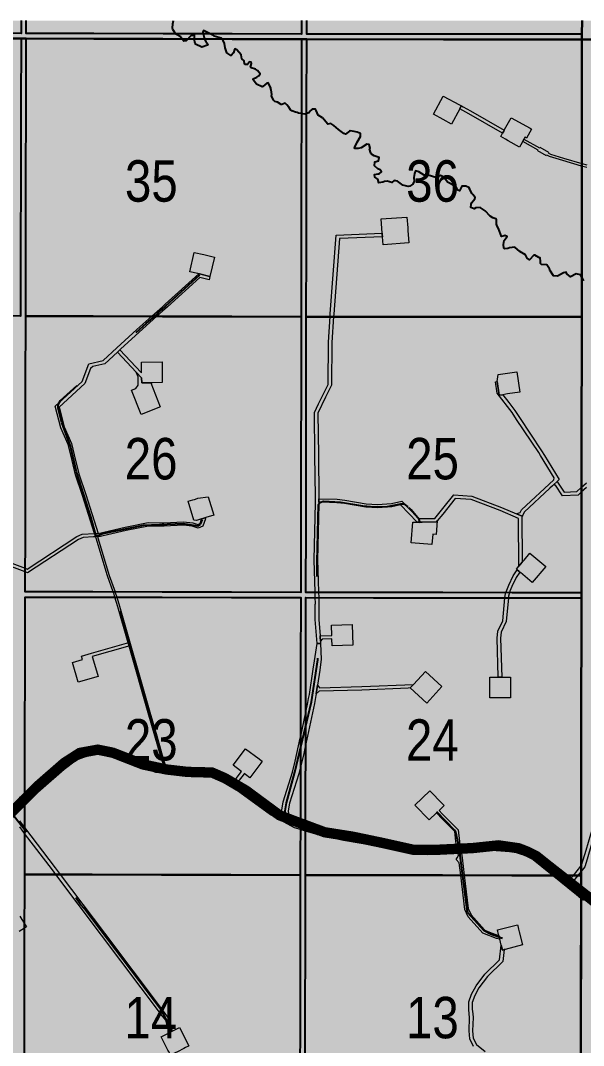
# Model space of a CAD drawing. Extents: x 351064 to 358960, y 6048061 to 6054858.
# Drawn here: x 352652.5 to 352761.3, y 6050885.6 to 6051083.7 of the extents above; entities that cross this region are included whole.
import ezdxf
from ezdxf.enums import TextEntityAlignment as Align

# ---------------------------------------------------------------- set-up
doc = ezdxf.new("R2010")
doc.units = 0
doc.header["$LTSCALE"] = 5
doc.linetypes.add('DASHED2', pattern=[9.525, 6.35, -3.175])
doc.layers.add('AS-ROUTEMAP', color=35, linetype='Continuous', lineweight=0)
for name, color, linetype in [('RoadSeg', 57, 'DASHED2'), ('ROUTE-MAP-ROUTE', 90, 'Continuous'), ('T-CREEK', 160, 'Continuous'), ('Townships', 57, 'Continuous')]:
    doc.layers.add(name, color=color, linetype=linetype)
doc.layers.add('ROUTE-MAP-BACKGROUND-H', color=7, linetype='Continuous', true_color=0xf0ebff)
doc.layers.add('Sections', color=7, linetype='Continuous', true_color=0xa75418)
doc.styles.add('120', font='ARIALN.TTF', dxfattribs={"height": 13})

msp = doc.modelspace()

# ---------------------------------------------------------------- hatches: boundary and pattern name
at = {"layer": 'ROUTE-MAP-BACKGROUND-H'}
h = msp.add_hatch(color=256, dxfattribs=at)
h.dxf.hatch_style = 1
h.paths.add_polyline_path([(352109.337, 6051083.716), (353736.796, 6051083.637), (353740.383, 6050432.833), (352105.91, 6050432.833)])

# ---------------------------------------------------------------- linework, layer by layer
at = {"layer": 'AS-ROUTEMAP', "flags": 128}
for points in [[(352737.367, 6051066.639), (352735.8, 6051063.697), (352734.169, 6051064.568), (352732.273, 6051065.581), (352734.157, 6051069.108), (352734.175, 6051069.099), (352737.29, 6051067.434), (352737.684, 6051067.224), (352737.614, 6051067.098), (352737.601, 6051067.073), (352737.367, 6051066.639)], [(352745.863, 6051062.346), (352745.621, 6051061.913), (352739.09, 6051065.679), (352737.367, 6051066.639), (352737.601, 6051067.073), (352737.614, 6051067.098), (352737.684, 6051067.224), (352738.033, 6051067.029), (352739.418, 6051066.259), (352745.946, 6051062.495), (352745.863, 6051062.346)], [(352751.253, 6051062.715), (352750.227, 6051061.006), (352749.964, 6051061.145), (352749.752, 6051060.767), (352749.52, 6051060.351), (352749.509, 6051060.33), (352749.395, 6051060.127), (352748.907, 6051059.254), (352746.712, 6051060.481), (352746.227, 6051060.753), (352745.271, 6051061.287), (352745.621, 6051061.913), (352745.863, 6051062.346), (352745.946, 6051062.495), (352746.026, 6051062.639), (352747.304, 6051064.923), (352750.94, 6051062.89), (352751.253, 6051062.715)], [(352727.534, 6051040.749), (352722.548, 6051040.389), (352722.438, 6051041.921), (352722.405, 6051042.383), (352722.39, 6051042.586), (352722.189, 6051045.375), (352727.175, 6051045.735), (352727.325, 6051043.647), (352727.361, 6051043.148), (352727.534, 6051040.749)], [(352709.915, 6050963.311), (352709.828, 6050963.31), (352709.47, 6050967.916), (352709.459, 6050970.722), (352709.47, 6050970.825), (352709.491, 6050971.024), (352709.458, 6050972.199), (352709.445, 6050972.679), (352709.43, 6050973.205), (352709.255, 6050979.48), (352709.502, 6050990.478), (352709.489, 6050991.662), (352709.402, 6050999.68), (352709.312, 6051007.965), (352710.107, 6051009.608), (352710.867, 6051011.18), (352711.938, 6051013.396), (352711.993, 6051021.529), (352712.328, 6051026.488), (352712.362, 6051026.996), (352713.516, 6051042.246), (352722.39, 6051042.586), (352722.405, 6051042.383), (352722.438, 6051041.921), (352714.136, 6051041.603), (352713.027, 6051026.948), (352712.996, 6051026.487), (352712.659, 6051021.504), (352712.603, 6051013.241), (352711.467, 6051010.89), (352709.982, 6051007.819), (352710.07, 6050999.68), (352710.157, 6050991.643), (352710.161, 6050991.272), (352710.168, 6050990.609), (352710.172, 6050990.241), (352709.922, 6050979.474), (352710.034, 6050975.427), (352710.096, 6050973.204), (352710.124, 6050972.198), (352710.157, 6050970.99), (352710.129, 6050970.724), (352710.141, 6050967.938), (352710.386, 6050964.778), (352710.399, 6050964.612), (352710.464, 6050963.779), (352710.5, 6050963.315), (352709.915, 6050963.311)], [(352689.976, 6051037.995), (352689.12, 6051034.259), (352687.093, 6051034.723), (352686.96, 6051034.754), (352686.769, 6051034.803), (352685.222, 6051035.152), (352686.078, 6051038.887), (352687.941, 6051038.461), (352689.976, 6051037.995)], [(352689.12, 6051034.259), (352688.971, 6051033.609), (352687.149, 6051034.027), (352680.921, 6051028.403), (352679.926, 6051027.508), (352678.867, 6051026.554), (352675.444, 6051023.473), (352671.849, 6051020.177), (352671.726, 6051020.064), (352671.603, 6051019.951), (352671.235, 6051019.614), (352668.804, 6051017.384), (352666.517, 6051016.856), (352666.075, 6051016.469), (352664.981, 6051013.556), (352659.968, 6051008.984), (352660.963, 6051005.202), (352662.37, 6051001.985), (352662.912, 6050999.778), (352663.818, 6050996.087), (352665.128, 6050992.085), (352667.513, 6050984.592), (352666.861, 6050984.443), (352666.814, 6050984.592), (352664.492, 6050991.883), (352663.177, 6050995.904), (352662.225, 6050999.779), (352661.737, 6051001.771), (352660.332, 6051004.983), (352659.22, 6051009.205), (352664.413, 6051013.94), (352665.694, 6051017.35), (352668.485, 6051017.995), (352671.147, 6051020.436), (352674.997, 6051023.967), (352677.873, 6051026.556), (352679.928, 6051028.406), (352680.475, 6051028.898), (352686.96, 6051034.754), (352687.093, 6051034.723), (352689.12, 6051034.259)], [(352675.823, 6051015.715), (352675.899, 6051015.634), (352675.898, 6051015.708), (352675.892, 6051016.043), (352675.864, 6051017.674), (352679.91, 6051017.742), (352679.904, 6051013.743), (352678.029, 6051013.712), (352677.714, 6051013.705), (352677.53, 6051013.702), (352677.03, 6051013.694), (352675.932, 6051013.675), (352675.916, 6051014.644), (352674.894, 6051015.728), (352671.235, 6051019.614), (352671.603, 6051019.951), (352671.726, 6051020.064), (352675.823, 6051015.715)], [(352679.254, 6051008.941), (352675.8, 6051007.597), (352673.988, 6051012.255), (352674.815, 6051012.577), (352675.273, 6051013.259), (352675.244, 6051014.865), (352674.894, 6051015.728), (352675.916, 6051014.644), (352675.932, 6051013.675), (352677.03, 6051013.694), (352677.53, 6051013.702), (352677.714, 6051013.705), (352679.527, 6051009.047), (352679.254, 6051008.941)], [(352745.676, 6051011.397), (352744.993, 6051011.302), (352744.625, 6051013.943), (352744.8, 6051015.313), (352748.401, 6051015.815), (352748.954, 6051011.854), (352746.617, 6051011.529), (352746.254, 6051011.478), (352745.676, 6051011.397)], [(352744.625, 6051013.943), (352744.993, 6051011.302), (352745.676, 6051011.397), (352746.837, 6051009.888), (352748.019, 6051008.352), (352748.888, 6051006.995), (352753.186, 6051000.563), (352753.759, 6050999.628), (352756.59, 6050995.012), (352756.186, 6050994.636), (352755.447, 6050993.948), (352755.249, 6050993.764), (352754.761, 6050993.31), (352749.828, 6050988.72), (352749.526, 6050988.123), (352749.42, 6050987.915), (352749.373, 6050987.934), (352749.266, 6050987.98), (352748.805, 6050988.176), (352748.345, 6050988.372), (352748.667, 6050988.489), (352749.031, 6050988.622), (352749.288, 6050989.127), (352755.539, 6050994.945), (352755.596, 6050995.358), (352752.977, 6050999.629), (352752.624, 6051000.204), (352748.331, 6051006.63), (352747.476, 6051007.965), (352744.6, 6051011.703), (352744.294, 6051013.897), (352744.625, 6051013.943)], [(352687.466, 6050987.398), (352686.508, 6050987.11), (352685.982, 6050987.125), (352684.878, 6050990.795), (352685.828, 6050991.081), (352686.114, 6050991.167), (352686.306, 6050991.225), (352686.792, 6050991.371), (352688.803, 6050991.628), (352689.859, 6050988.118), (352688.292, 6050987.646), (352688.127, 6050987.596), (352687.961, 6050987.547), (352687.466, 6050987.398)], [(352739.683, 6050991.769), (352745.441, 6050989.608), (352748.345, 6050988.372), (352748.805, 6050988.176), (352749.266, 6050987.98), (352749.373, 6050987.934), (352749.374, 6050987.825), (352749.449, 6050979.275), (352749.451, 6050979.02), (352748.791, 6050978.242), (352748.711, 6050987.492), (352745.193, 6050988.989), (352739.539, 6050991.111), (352736.509, 6050991.325), (352734.072, 6050988.31), (352733.034, 6050987.026), (352732.881, 6050986.835), (352730.125, 6050986.789), (352729.876, 6050986.785), (352729.792, 6050986.784), (352729.305, 6050986.776), (352729.164, 6050986.773), (352725.948, 6050990.099), (352724.274, 6050989.714), (352721.508, 6050989.505), (352719.21, 6050989.655), (352715.075, 6050990.354), (352713.633, 6050990.51), (352710.718, 6050990.594), (352710.219, 6050990.608), (352710.168, 6050990.609), (352710.161, 6050991.272), (352710.229, 6050991.27), (352713.678, 6050991.176), (352715.167, 6050991.015), (352719.287, 6050990.318), (352721.505, 6050990.174), (352724.174, 6050990.375), (352726.166, 6050990.833), (352726.294, 6050990.7), (352729.167, 6050987.729), (352729.442, 6050987.444), (352729.78, 6050987.447), (352729.918, 6050987.45), (352730.475, 6050987.46), (352732.558, 6050987.497), (352734.074, 6050989.372), (352736.209, 6050992.015), (352739.683, 6050991.769)], [(352688.255, 6050987.388), (352687.721, 6050985.975), (352686.818, 6050985.579), (352685.684, 6050985.973), (352684.003, 6050986.18), (352680.252, 6050985.967), (352679.859, 6050985.973), (352677.221, 6050986.013), (352672.903, 6050985.144), (352667.384, 6050983.879), (352667.434, 6050983.719), (352669.67, 6050976.471), (352670.806, 6050973.285), (352670.841, 6050973.187), (352671.112, 6050972.279), (352671.639, 6050970.515), (352677.498, 6050950.025), (352678.832, 6050945.452), (352679.788, 6050942.178), (352680.356, 6050940.229), (352680.51, 6050939.703), (352680.145, 6050939.768), (352679.985, 6050940.317), (352679.916, 6050940.55), (352679.786, 6050940.995), (352678.486, 6050945.453), (352677.178, 6050949.932), (352673.495, 6050962.812), (352673.311, 6050963.452), (352671.319, 6050970.422), (352670.764, 6050972.28), (352670.524, 6050973.083), (352670.452, 6050973.286), (352669.353, 6050976.366), (352667.108, 6050983.644), (352667.018, 6050983.935), (352667.009, 6050983.964), (352666.861, 6050984.443), (352667.513, 6050984.592), (352672.763, 6050985.795), (352677.16, 6050986.681), (352679.86, 6050986.64), (352680.238, 6050986.634), (352684.025, 6050986.849), (352685.836, 6050986.626), (352686.79, 6050986.294), (352687.196, 6050986.473), (352687.516, 6050987.317), (352687.466, 6050987.398), (352687.961, 6050987.547), (352688.127, 6050987.596), (352688.255, 6050987.388)], [(352733.034, 6050987.026), (352732.799, 6050984.358), (352732.135, 6050984.417), (352731.959, 6050982.425), (352727.976, 6050982.776), (352728.327, 6050986.76), (352729.164, 6050986.773), (352729.305, 6050986.776), (352729.792, 6050986.784), (352729.876, 6050986.785), (352730.125, 6050986.789), (352732.881, 6050986.835), (352733.034, 6050987.026)], [(352663.746, 6050983.408), (352653.904, 6050976.951), (352653.407, 6050977.138), (352652.402, 6050977.517), (352647.053, 6050979.532), (352646.634, 6050979.868), (352646.053, 6050980.334), (352642.759, 6050980.84), (352642.86, 6050981.499), (352646.331, 6050980.965), (352647.387, 6050980.118), (352652.404, 6050978.228), (352653.409, 6050977.85), (352653.822, 6050977.694), (352663.42, 6050983.992), (352664.435, 6050984.468), (352666.814, 6050984.592), (352666.861, 6050984.443), (352667.009, 6050983.964), (352667.018, 6050983.935), (352666.842, 6050983.926), (352666.647, 6050983.916), (352664.6, 6050983.809), (352663.746, 6050983.408)], [(352753.963, 6050978.158), (352751.377, 6050975.108), (352749.127, 6050977.015), (352748.999, 6050977.124), (352748.871, 6050977.232), (352748.487, 6050977.557), (352748.327, 6050977.694), (352748.791, 6050978.242), (352749.451, 6050979.02), (352749.57, 6050979.16), (352749.785, 6050979.414), (352750.912, 6050980.744), (352753.963, 6050978.158)], [(352745.259, 6050964.331), (352745.465, 6050956.814), (352745.293, 6050956.815), (352744.788, 6050956.817), (352744.796, 6050956.891), (352744.591, 6050964.358), (352744.735, 6050965.702), (352745.657, 6050967.718), (352746.088, 6050972.151), (352746.131, 6050972.595), (352746.294, 6050973.156), (352746.429, 6050973.623), (352746.817, 6050974.584), (352747.71, 6050976.394), (352748.487, 6050977.557), (352748.871, 6050977.232), (352748.999, 6050977.124), (352748.288, 6050976.06), (352747.426, 6050974.312), (352747.06, 6050973.405), (352746.988, 6050973.155), (352746.788, 6050972.469), (352746.757, 6050972.15), (352746.309, 6050967.543), (352745.387, 6050965.523), (352745.259, 6050964.331)], [(352710.464, 6050963.779), (352710.399, 6050964.612), (352710.386, 6050964.778), (352712.667, 6050964.844), (352712.61, 6050966.842), (352716.607, 6050966.955), (352716.72, 6050962.958), (352712.723, 6050962.845), (352712.685, 6050964.178), (352710.782, 6050964.124), (352710.464, 6050963.779)], [(352667.5, 6050956.928), (352663.657, 6050955.824), (352662.552, 6050959.667), (352664.474, 6050960.22), (352664.29, 6050960.86), (352666.212, 6050961.412), (352672.99, 6050963.36), (352673.311, 6050963.452), (352673.495, 6050962.812), (352673.173, 6050962.719), (352666.396, 6050960.772), (352666.449, 6050960.587), (352667.5, 6050956.928)], [(352704.27, 6050930.437), (352704.281, 6050930.049), (352702.991, 6050930.75), (352702.983, 6050931.024), (352703, 6050931.127), (352703.253, 6050932.726), (352705.062, 6050938.442), (352705.579, 6050940.588), (352705.929, 6050942.037), (352706.57, 6050945.019), (352706.65, 6050945.392), (352707.582, 6050949.728), (352708.053, 6050951.922), (352708.181, 6050952.646), (352708.327, 6050953.471), (352709.06, 6050958.328), (352709.296, 6050959.934), (352709.828, 6050963.31), (352709.915, 6050963.311), (352710.5, 6050963.316), (352710.625, 6050960.253), (352710.315, 6050958.136), (352709.875, 6050955.223), (352709.626, 6050953.569), (352709.58, 6050953.267), (352709.302, 6050951.689), (352707.948, 6050945.39), (352707.573, 6050943.647), (352707.164, 6050941.743), (352706.561, 6050939.239), (352706.295, 6050938.134), (352704.496, 6050932.456), (352704.256, 6050930.942), (352704.27, 6050930.437)], [(352727.795, 6050954.715), (352728.431, 6050955.41), (352730.72, 6050957.91), (352733.915, 6050954.984), (352730.989, 6050951.789), (352727.795, 6050954.715)], [(352747.168, 6050956.807), (352747.152, 6050952.808), (352743.152, 6050952.825), (352743.169, 6050956.824), (352744.788, 6050956.817), (352745.293, 6050956.815), (352745.465, 6050956.814), (352745.629, 6050956.814), (352747.168, 6050956.807)], [(352727.795, 6050954.715), (352727.389, 6050954.697), (352718.481, 6050954.311), (352710.199, 6050954.077), (352709.626, 6050953.569), (352709.875, 6050955.223), (352710.299, 6050954.747), (352718.462, 6050954.978), (352728.431, 6050955.41), (352727.795, 6050954.715)], [(352698.914, 6050940.208), (352696.797, 6050937.375), (352695.998, 6050937.972), (352695.729, 6050938.173), (352695.705, 6050938.14), (352694.583, 6050936.639), (352694.294, 6050936.808), (352694.264, 6050936.826), (352694.004, 6050936.977), (352695.195, 6050938.572), (352695.029, 6050938.696), (352693.594, 6050939.768), (352695.987, 6050942.972), (352698.603, 6050941.018), (352699.014, 6050940.71), (352699.137, 6050940.618), (352699.191, 6050940.578), (352698.914, 6050940.208)], [(352733.374, 6050931.035), (352733.999, 6050930.395), (352737.028, 6050927.296), (352737.293, 6050925.048), (352737.336, 6050924.68), (352737.364, 6050924.477), (352737.381, 6050924.312), (352736.715, 6050924.257), (352736.668, 6050924.659), (352736.624, 6050925.026), (352736.393, 6050926.993), (352733.998, 6050929.443), (352732.896, 6050930.571), (352731.48, 6050929.2), (352728.698, 6050932.073), (352731.57, 6050934.855), (352734.002, 6050932.344), (352734.352, 6050931.982), (352734.001, 6050931.642), (352733.501, 6050931.153), (352733.374, 6050931.035)], [(352759.297, 6050917.377), (352759.192, 6050917.247), (352758.675, 6050917.668), (352758.78, 6050917.797), (352759.348, 6050918.5), (352760.769, 6050920.26), (352760.91, 6050920.435), (352761.778, 6050923.359), (352762.697, 6050926.455), (352763.368, 6050928.561), (352763.495, 6050928.524), (352764.006, 6050928.372), (352763.905, 6050928.054), (352763.334, 6050926.259), (352761.775, 6050921.008), (352761.511, 6050920.119), (352760.768, 6050919.198), (352760.203, 6050918.499), (352759.297, 6050917.377)], [(352745.083, 6050906.237), (352745.096, 6050906.183), (352744.491, 6050906.3), (352741.839, 6050907.317), (352739.01, 6050910.499), (352738.335, 6050911.925), (352737.557, 6050918.534), (352737.279, 6050920.895), (352736.695, 6050921.539), (352736.852, 6050921.854), (352737.106, 6050922.362), (352737.06, 6050922.756), (352737.558, 6050922.796), (352737.724, 6050922.81), (352737.831, 6050921.904), (352738.228, 6050918.533), (352738.984, 6050912.112), (352739.572, 6050910.871), (352742.131, 6050907.992), (352742.229, 6050907.881), (352743.096, 6050907.549), (352744.675, 6050906.943), (352744.916, 6050906.897), (352744.961, 6050906.718), (352745.083, 6050906.237)], [(352745.786, 6050904.103), (352745.631, 6050904.064), (352745.396, 6050904.995), (352745.096, 6050906.183), (352745.083, 6050906.237), (352744.961, 6050906.718), (352744.916, 6050906.897), (352744.871, 6050907.075), (352744.651, 6050907.942), (352747.993, 6050908.785), (352748.53, 6050908.921), (352748.577, 6050908.732), (352748.74, 6050908.088), (352748.872, 6050907.563), (352749.509, 6050905.043), (352746.137, 6050904.192), (352745.959, 6050904.147), (352745.786, 6050904.103)], [(352682.372, 6050884.168), (352681.499, 6050883.725), (352681.143, 6050884.427), (352681.095, 6050884.522), (352680.993, 6050884.724), (352680.877, 6050884.952), (352680.545, 6050885.607), (352679.699, 6050887.274), (352679.689, 6050887.294), (352679.699, 6050887.299), (352680.997, 6050887.957), (352681.225, 6050888.073), (352681.296, 6050888.109), (352681.832, 6050888.381), (352683.256, 6050889.104), (352685.067, 6050885.535), (352685.001, 6050885.502), (352684.397, 6050885.196), (352684.077, 6050885.033), (352682.828, 6050884.399), (352682.372, 6050884.168)]]:
    msp.add_lwpolyline(points, close=True, dxfattribs=at)
for points in [[(352761.92, 6051055.305), (352760.914, 6051055.591), (352757.246, 6051056.633), (352754.714, 6051057.42), (352754.207, 6051057.703), (352754.126, 6051057.558), (352752.452, 6051058.494), (352752.533, 6051058.639), (352749.554, 6051060.305), (352749.509, 6051060.33), (352749.52, 6051060.351), (352749.752, 6051060.767), (352749.752, 6051060.767), (352752.777, 6051059.076), (352752.858, 6051059.221), (352754.533, 6051058.285), (352754.451, 6051058.14), (352754.913, 6051057.882), (352757.388, 6051057.112), (352760.915, 6051056.11), (352761.92, 6051055.825)], [(352761.853, 6050993.463), (352760.846, 6050992.566), (352760.846, 6050992.566), (352760.218, 6050992.006), (352757.208, 6050991.853), (352755.873, 6050993.896), (352755.663, 6050993.922), (352755.447, 6050993.948), (352756.186, 6050994.636), (352756.278, 6050994.494), (352757.557, 6050992.538), (352759.95, 6050992.66), (352760.847, 6050993.46), (352761.854, 6050994.357)], [(352652.354, 6050933.514), (352653.33, 6050934.36), (352654.624, 6050935.48), (352659.417, 6050939.629), (352659.982, 6050940.118), (352662.599, 6050942.066), (352664.174, 6050942.717), (352665.757, 6050943.144), (352667.351, 6050943.359), (352669.437, 6050943.134), (352675.148, 6050941.267), (352676.067, 6050940.958), (352676.13, 6050940.907), (352677.916, 6050940.25), (352678.977, 6050939.859), (352679.299, 6050939.834), (352679.784, 6050939.797), (352680.145, 6050939.768), (352680.51, 6050939.703), (352683.064, 6050939.337), (352688.147, 6050939.314), (352689.688, 6050939.066), (352691.158, 6050938.565), (352692.653, 6050937.888), (352694.004, 6050936.977), (352694.264, 6050936.826), (352694.294, 6050936.808), (352694.583, 6050936.639), (352701.65, 6050931.479), (352702.991, 6050930.75), (352704.281, 6050930.049), (352706.017, 6050929.105), (352706.546, 6050928.947), (352707.552, 6050928.646), (352710.274, 6050927.832), (352715.205, 6050926.753), (352718.494, 6050926.171), (352718.823, 6050926.113), (352724.262, 6050925.152), (352726.896, 6050924.572), (352729.319, 6050924.2), (352731.27, 6050923.98), (352733.992, 6050924.119), (352736.715, 6050924.257), (352737.38, 6050924.311), (352737.718, 6050924.339), (352738.009, 6050924.363), (352738.481, 6050924.401), (352743.52, 6050924.813), (352748.257, 6050924.477), (352751.675, 6050923.357), (352757.648, 6050918.503), (352758.675, 6050917.668), (352759.192, 6050917.247), (352760.764, 6050915.97), (352760.869, 6050915.885), (352761.769, 6050915.152)], [(352761.28, 6050913.634), (352760.762, 6050914.037), (352759.908, 6050914.703), (352755.227, 6050918.506), (352750.933, 6050921.997), (352747.962, 6050922.97), (352743.528, 6050923.285), (352737.89, 6050922.823), (352737.724, 6050922.81), (352737.558, 6050922.796), (352737.06, 6050922.756), (352733.99, 6050922.597), (352731.212, 6050922.454), (352729.118, 6050922.689), (352726.617, 6050923.074), (352723.965, 6050923.657), (352714.91, 6050925.258), (352709.892, 6050926.356), (352709.538, 6050926.462), (352707.549, 6050927.057), (352706.544, 6050927.357), (352705.713, 6050927.606), (352705.429, 6050927.691), (352704.192, 6050928.363), (352700.833, 6050930.189), (352693.747, 6050935.362), (352693.193, 6050935.686), (352691.907, 6050936.553), (352690.597, 6050937.146), (352689.319, 6050937.582), (352688.022, 6050937.791), (352682.952, 6050937.813), (352679.781, 6050938.268), (352678.65, 6050938.356), (352674.648, 6050939.827), (352669.115, 6050941.635), (352667.371, 6050941.824), (352666.058, 6050941.647), (352664.665, 6050941.271), (352663.356, 6050940.73), (352660.937, 6050938.929), (352653.337, 6050932.348), (352653.327, 6050932.339), (352652.32, 6050931.417)], [(352652.315, 6050929.031), (352652.908, 6050928.256), (352653.319, 6050927.715), (352659.209, 6050919.955), (352660.168, 6050918.681), (352668.729, 6050907.313), (352679.708, 6050892.741), (352680.396, 6050891.827), (352681.187, 6050890.777), (352681.832, 6050888.381), (352681.296, 6050888.109), (352681.296, 6050888.109), (352681.225, 6050888.073), (352680.577, 6050890.479), (352679.706, 6050891.636), (352679.56, 6050891.829), (352668.197, 6050906.912), (352659.332, 6050918.683), (352658.677, 6050919.553), (352653.317, 6050926.615), (352652.378, 6050927.852)], [(352652.376, 6050910.6), (352653.285, 6050909.136), (352653.662, 6050908.528), (352653.284, 6050908.293), (352653.284, 6050908.293), (352652.277, 6050907.668)], [(352740.042, 6050885.39), (352739.326, 6050886.87), (352739.179, 6050888.44), (352739.26, 6050891.034), (352739.197, 6050891.717), (352739.117, 6050892.578), (352739.12, 6050894.025), (352739.639, 6050895.554), (352740.525, 6050897.139), (352742.238, 6050899.403), (352745.036, 6050902.19), (352745.396, 6050904.995), (352745.396, 6050904.995), (352745.631, 6050904.064), (352745.786, 6050904.103), (352745.959, 6050904.147), (352745.668, 6050901.879), (352742.741, 6050898.964), (352741.084, 6050896.774), (352740.251, 6050895.283), (352739.787, 6050893.914), (352739.784, 6050892.608), (352739.867, 6050891.715), (352739.928, 6050891.055), (352739.846, 6050888.461), (352739.978, 6050887.052), (352740.577, 6050885.815), (352742.284, 6050884.443)]]:
    msp.add_lwpolyline(points, dxfattribs=at)
at = {"layer": 'RoadSeg', "flags": 128}
for points in [[(352667.171, 6050984.06), (352666.132, 6050987.799), (352663.319, 6050996.456), (352662.178, 6051001.426), (352660.481, 6051006.013), (352659.803, 6051008.761), (352659.815, 6051009.529), (352660.261, 6051010.242), (352664.553, 6051014.131), (352665.968, 6051017.139), (352666.49, 6051017.554), (352668.578, 6051018.013), (352669.693, 6051018.678), (352676.844, 6051025.217), (352678.864, 6051026.908), (352679.121, 6051027.248), (352687.151, 6051034.545)], [(352703.697, 6050929.438), (352703.655, 6050930.937), (352703.909, 6050932.545), (352705.544, 6050938.427), (352708.727, 6050952.022), (352709.964, 6050960.161), (352710.176, 6050963.268), (352709.926, 6050966.229), (352709.751, 6050966.524), (352709.674, 6050969.223), (352709.859, 6050970.962), (352709.831, 6050978.998), (352710.082, 6050990.176), (352710.337, 6050990.583), (352711.031, 6050990.803), (352714.338, 6050990.63), (352718.659, 6050989.919), (352720.899, 6050989.715), (352723.398, 6050989.786), (352726.018, 6050990.327), (352726.585, 6050990.31), (352727.574, 6050989.537)], [(352727.953, 6050989.114), (352727.574, 6050989.537)], [(352729.724, 6050986.63), (352729.506, 6050987.258), (352727.953, 6050989.114)], [(352667.171, 6050984.06), (352668.457, 6050984.563), (352676.281, 6050986.185), (352683.943, 6050986.469), (352686.756, 6050986.048), (352687.314, 6050986.364), (352687.689, 6050987.242)], [(352680.647, 6050939.123), (352680.438, 6050939.451), (352678.803, 6050945.373), (352676.933, 6050951.356), (352670.895, 6050972.661), (352667.171, 6050984.06)], [(352650.893, 6050931.212), (352655.373, 6050935.507), (352660.807, 6050940.262), (352662.767, 6050941.718), (352664.479, 6050942.501), (352667.238, 6050942.812), (352668.509, 6050942.681), (352672.472, 6050941.66), (352680.647, 6050939.123)], [(352703.697, 6050929.438), (352702.137, 6050930.361), (352693.997, 6050936.366), (352691.693, 6050937.668), (352690.245, 6050938.161), (352688.635, 6050938.482), (352683.425, 6050938.768), (352680.647, 6050939.123)], [(352681.517, 6050888.361), (352681.072, 6050889.949), (352679.839, 6050892.281), (352664.907, 6050912.034), (352664.048, 6050912.943), (352658.251, 6050921.016), (352650.571, 6050930.803)], [(352737.235, 6050923.851), (352731.81, 6050923.497), (352728.198, 6050923.862), (352723.4, 6050924.893), (352716.234, 6050925.957), (352711.842, 6050926.8), (352707.034, 6050928.165), (352703.697, 6050929.438)], [(352737.235, 6050923.851), (352736.583, 6050926.867), (352736.372, 6050927.261), (352732.97, 6050930.799)], [(352797.173, 6050908.039), (352795.79, 6050907.433), (352790.206, 6050905.608), (352788.91, 6050905.438), (352786.4, 6050905.767), (352775.752, 6050909.668), (352768.5, 6050911.397), (352764.323, 6050912.879), (352762.219, 6050914.187), (352752.692, 6050922.054), (352751.234, 6050922.913), (352749.615, 6050923.567), (352746.963, 6050924.192), (352744.558, 6050924.325), (352737.235, 6050923.851)], [(352745.601, 6050906.313), (352743.278, 6050907.115), (352742.059, 6050907.747), (352738.959, 6050911.261), (352738.776, 6050911.823), (352737.235, 6050923.851)]]:
    msp.add_lwpolyline(points, dxfattribs=at)
at = {"layer": 'ROUTE-MAP-ROUTE', "const_width": 1.999, "flags": 128}
msp.add_lwpolyline([(352649.695, 6050929.58), (352655.888, 6050935.789), (352660.99, 6050940.239), (352663.985, 6050942.162), (352667.452, 6050942.792), (352670.374, 6050942.197), (352676.149, 6050939.942), (352680.728, 6050938.959), (352684.759, 6050938.492), (352689.525, 6050938.364), (352692.024, 6050937.273), (352696.11, 6050934.873), (352702.537, 6050930.121), (352705.082, 6050929.128), (352711.269, 6050926.827), (352716.715, 6050925.965), (352722.413, 6050924.772), (352728.404, 6050923.442), (352732.616, 6050923.416), (352739.819, 6050923.765), (352744.839, 6050924.294), (352748.776, 6050923.728), (352750.391, 6050923.096), (352752.158, 6050922.227), (352753.892, 6050920.825), (352763.927, 6050912.956)], dxfattribs=at)
at = {"layer": 'Sections', "flags": 128}
for points in [[(352652.63, 6051083.689), (352652.625, 6051081.216), (352639.249, 6051081.245), (352625.872, 6051081.274), (352612.495, 6051081.302), (352599.453, 6051081.331), (352599.458, 6051083.692)], [(352706.806, 6051083.687), (352706.803, 6051081.099), (352693.426, 6051081.128), (352680.049, 6051081.157), (352666.672, 6051081.186), (352653.631, 6051081.214), (352653.635, 6051083.689)], [(352760.98, 6051083.684), (352760.978, 6051081.054), (352747.602, 6051081.065), (352734.225, 6051081.076), (352720.849, 6051081.087), (352707.808, 6051081.098), (352707.812, 6051083.687)]]:
    msp.add_lwpolyline(points, dxfattribs=at)
for points in [[(352652.551, 6051039.993), (352652.526, 6051026.588), (352639.145, 6051026.617), (352625.763, 6051026.646), (352612.381, 6051026.675), (352599.335, 6051026.703), (352599.364, 6051040.108), (352599.393, 6051053.514), (352599.422, 6051066.919), (352599.451, 6051080.325), (352612.493, 6051080.297), (352625.87, 6051080.268), (352639.247, 6051080.239), (352652.624, 6051080.21), (352652.599, 6051066.805), (352652.575, 6051053.399)], [(352706.742, 6051039.876), (352706.723, 6051026.471), (352693.341, 6051026.5), (352679.96, 6051026.528), (352666.578, 6051026.557), (352653.532, 6051026.586), (352653.556, 6051039.991), (352653.58, 6051053.397), (352653.605, 6051066.802), (352653.629, 6051080.208), (352666.671, 6051080.18), (352680.048, 6051080.151), (352693.424, 6051080.122), (352706.801, 6051080.094), (352706.781, 6051066.688), (352706.762, 6051053.282)], [(352760.933, 6051039.822), (352760.918, 6051026.413), (352747.537, 6051026.428), (352734.156, 6051026.442), (352720.775, 6051026.456), (352707.728, 6051026.47), (352707.748, 6051039.875), (352707.767, 6051053.281), (352707.787, 6051066.687), (352707.807, 6051080.093), (352720.848, 6051080.082), (352734.224, 6051080.071), (352747.6, 6051080.06), (352760.976, 6051080.049), (352760.962, 6051066.64), (352760.947, 6051053.231)], [(352706.665, 6050986.255), (352706.646, 6050973.185), (352693.26, 6050973.214), (352679.873, 6050973.243), (352666.487, 6050973.271), (352653.436, 6050973.3), (352653.459, 6050986.37), (352653.484, 6050999.775), (352653.508, 6051013.18), (352653.532, 6051026.586), (352666.578, 6051026.557), (352679.96, 6051026.528), (352693.341, 6051026.5), (352706.723, 6051026.471), (352706.704, 6051013.066), (352706.684, 6050999.66)], [(352760.875, 6050986.188), (352760.861, 6050973.114), (352747.475, 6050973.132), (352734.089, 6050973.149), (352720.702, 6050973.167), (352707.651, 6050973.184), (352707.67, 6050986.254), (352707.69, 6050999.659), (352707.709, 6051013.064), (352707.728, 6051026.47), (352720.775, 6051026.456), (352734.156, 6051026.442), (352747.537, 6051026.428), (352760.918, 6051026.413), (352760.904, 6051013.005), (352760.889, 6050999.596)], [(352706.586, 6050931.964), (352706.567, 6050918.558), (352693.176, 6050918.587), (352679.785, 6050918.616), (352666.394, 6050918.645), (352653.338, 6050918.673), (352653.362, 6050932.078), (352653.386, 6050945.484), (352653.41, 6050958.889), (352653.434, 6050972.294), (352666.485, 6050972.266), (352679.872, 6050972.237), (352693.258, 6050972.208), (352706.644, 6050972.179), (352706.625, 6050958.774), (352706.606, 6050945.369)], [(352760.817, 6050931.883), (352760.803, 6050918.475), (352747.411, 6050918.495), (352734.02, 6050918.516), (352720.629, 6050918.537), (352707.572, 6050918.557), (352707.592, 6050931.962), (352707.611, 6050945.367), (352707.63, 6050958.773), (352707.65, 6050972.178), (352720.701, 6050972.161), (352734.087, 6050972.144), (352747.474, 6050972.126), (352760.86, 6050972.109), (352760.845, 6050958.7), (352760.831, 6050945.292)], [(352706.509, 6050878.342), (352706.491, 6050865.272), (352693.095, 6050865.301), (352679.699, 6050865.33), (352666.303, 6050865.359), (352653.243, 6050865.387), (352653.266, 6050878.457), (352653.29, 6050891.863), (352653.314, 6050905.268), (352653.338, 6050918.673), (352666.394, 6050918.645), (352679.785, 6050918.616), (352693.176, 6050918.587), (352706.567, 6050918.558), (352706.548, 6050905.153), (352706.528, 6050891.748)], [(352760.76, 6050878.249), (352760.746, 6050865.176), (352747.35, 6050865.199), (352733.954, 6050865.223), (352720.557, 6050865.247), (352707.496, 6050865.27), (352707.515, 6050878.341), (352707.534, 6050891.746), (352707.553, 6050905.151), (352707.572, 6050918.557), (352720.629, 6050918.537), (352734.02, 6050918.516), (352747.411, 6050918.495), (352760.803, 6050918.475), (352760.788, 6050905.066), (352760.774, 6050891.658)]]:
    msp.add_lwpolyline(points, close=True, dxfattribs=at)
at = {"layer": 'T-CREEK', "flags": 128}
msp.add_lwpolyline([(352761.317, 6051033.427), (352760.704, 6051034.538), (352759.832, 6051034.761), (352758.738, 6051034.178), (352758.042, 6051034.761), (352757.891, 6051035.086), (352757.435, 6051034.969), (352756.261, 6051034.319), (352755.492, 6051034.367), (352754.765, 6051035.435), (352754.733, 6051035.745), (352754.171, 6051036.515), (352753.179, 6051036.528), (352752.953, 6051036.738), (352752.975, 6051037.206), (352752.898, 6051037.849), (352752.62, 6051037.933), (352751.893, 6051038.378), (352751.688, 6051038.376), (352750.84, 6051037.438), (352750.373, 6051037.775), (352750.093, 6051038.428), (352748.976, 6051039.089), (352747.995, 6051039.911), (352746.995, 6051039.795), (352746.638, 6051039.652), (352746.1, 6051039.566), (352745.929, 6051039.65), (352745.91, 6051039.74), (352745.813, 6051040.413), (352745.969, 6051041.194), (352746.523, 6051041.957), (352746.088, 6051042.166), (352745.967, 6051042.072), (352745.421, 6051041.979), (352744.841, 6051043.527), (352744.615, 6051043.97), (352744.49, 6051044.353), (352744.444, 6051045.212), (352744.324, 6051045.411), (352743.783, 6051045.6), (352743.213, 6051045.909), (352742.289, 6051046.914), (352741.285, 6051047.549), (352740.497, 6051047.495), (352740.126, 6051047.299), (352739.488, 6051047.568), (352739.545, 6051048.208), (352739.726, 6051048.534), (352740.299, 6051049.244), (352740.368, 6051049.477), (352739.899, 6051050.118), (352739.672, 6051050.282), (352739.321, 6051051.117), (352739.103, 6051051.426), (352738.535, 6051051.694), (352737.762, 6051051.677), (352737.328, 6051050.791), (352737.014, 6051050.93), (352736.649, 6051051.559), (352736.223, 6051051.85), (352735.016, 6051052.446), (352734.282, 6051053.452), (352733.634, 6051053.771), (352733.217, 6051053.47), (352732.908, 6051053.327), (352731.086, 6051053.911), (352730.499, 6051053.815), (352729.486, 6051054.458), (352728.82, 6051054.642), (352728.628, 6051054.12), (352728.524, 6051053.382), (352728.591, 6051052.64), (352728.304, 6051052.098), (352727.742, 6051051.689), (352727.423, 6051051.616), (352726.377, 6051051.917), (352725.363, 6051052.688), (352724.683, 6051052.821), (352724.244, 6051052.411), (352723.333, 6051052.674), (352722.833, 6051052.617), (352722.5, 6051052.478), (352721.747, 6051052.351), (352721.513, 6051053.071), (352720.978, 6051053.417), (352720.872, 6051053.956), (352721.631, 6051054.104), (352721.809, 6051054.075), (352722.271, 6051054.479), (352722.013, 6051054.844), (352721.558, 6051055.072), (352720.89, 6051055.655), (352720.939, 6051056.41), (352721.669, 6051056.611), (352721.769, 6051057.258), (352720.867, 6051057.537), (352720.317, 6051057.906), (352720.164, 6051058.073), (352719.932, 6051058.925), (352720.046, 6051059.06), (352719.881, 6051059.721), (352719.394, 6051059.826), (352718.346, 6051059.121), (352717.763, 6051059.003), (352717.118, 6051058.973), (352717.06, 6051059.131), (352717.576, 6051060.227), (352718.207, 6051061.325), (352718.205, 6051061.846), (352717.534, 6051062.129), (352716.975, 6051062.264), (352716.199, 6051062.361), (352716.053, 6051062.31), (352715.29, 6051061.777), (352714.981, 6051061.899), (352713.978, 6051062.621), (352713.031, 6051063.452), (352712.468, 6051063.813), (352711.875, 6051063.71), (352710.86, 6051064.874), (352710.042, 6051065.407), (352709.661, 6051066.302), (352709.477, 6051066.593), (352708.878, 6051066.566), (352708.326, 6051066.153), (352708.227, 6051065.885), (352707.531, 6051065.589), (352706.22, 6051065.79), (352705.965, 6051065.952), (352705.613, 6051066.008), (352704.938, 6051066.27), (352704.702, 6051066.429), (352704.367, 6051066.965), (352703.993, 6051067.433), (352703.65, 6051067.722), (352702.969, 6051067.472), (352702.841, 6051067.491), (352702.148, 6051067.942), (352701.634, 6051068.046), (352701.375, 6051068.346), (352701.002, 6051069.136), (352701.047, 6051069.41), (352700.955, 6051070.346), (352700.817, 6051070.566), (352700.87, 6051070.607), (352700.633, 6051071.217), (352700.367, 6051071.669), (352700.111, 6051071.579), (352699.35, 6051070.958), (352699.193, 6051070.899), (352698.136, 6051071.44), (352697.456, 6051072.252), (352697.438, 6051072.472), (352698.17, 6051072.742), (352698.589, 6051073.022), (352698.821, 6051073.384), (352698.276, 6051074.024), (352697.893, 6051074.28), (352697.077, 6051074.574), (352696.978, 6051074.672), (352697.15, 6051075.426), (352697.048, 6051075.689), (352696.753, 6051075.743), (352696.387, 6051075.218), (352695.964, 6051075.199), (352695.799, 6051075.346), (352695.699, 6051075.946), (352695.293, 6051076.309), (352695.152, 6051077.064), (352694.335, 6051078.06), (352693.952, 6051078.211), (352693.875, 6051078.11), (352693.678, 6051077.495), (352693.247, 6051076.957), (352693.181, 6051076.956), (352692.353, 6051077.469), (352692.064, 6051078.442), (352691.945, 6051079.248), (352691.685, 6051079.841), (352691.297, 6051080.296), (352689.945, 6051080.712), (352689.798, 6051080.84), (352687.896, 6051081.803), (352687.727, 6051081.557), (352688.034, 6051080.14), (352688.316, 6051079.639), (352688.731, 6051079.127), (352688.672, 6051078.946), (352687.574, 6051078.577), (352686.352, 6051079.14), (352686.26, 6051079.262), (352686.055, 6051080.164), (352686.151, 6051080.253), (352686.12, 6051080.851), (352685.4, 6051080.759), (352684.529, 6051079.802), (352684.098, 6051079.721), (352683.574, 6051080.36), (352683.477, 6051080.57), (352682.52, 6051081.104), (352681.97, 6051081.948), (352681.871, 6051082.209), (352681.933, 6051083.04), (352682.066, 6051083.688)], dxfattribs=at)
at = {"layer": 'Townships', "flags": 128}
for points in [[(352760.98, 6051083.684), (352760.978, 6051081.054), (352760.976, 6051080.049), (352734.224, 6051080.071), (352707.807, 6051080.093), (352706.801, 6051080.094), (352680.048, 6051080.151), (352653.629, 6051080.208), (352652.624, 6051080.21), (352625.87, 6051080.268), (352599.451, 6051080.325), (352598.446, 6051080.327), (352571.692, 6051080.385), (352545.273, 6051080.442), (352544.267, 6051080.444), (352517.513, 6051080.502), (352491.093, 6051080.56), (352490.087, 6051080.562), (352463.332, 6051080.621), (352436.912, 6051080.679), (352435.907, 6051080.681), (352435.91, 6051081.686), (352435.916, 6051083.7)], [(353085.911, 6051083.668), (353085.914, 6051081.013), (353085.915, 6051080.007), (353059.172, 6051080.038), (353032.765, 6051080.068), (353031.76, 6051080.07), (353005.018, 6051080.067), (352978.611, 6051080.064), (352977.605, 6051080.064), (352950.863, 6051080.062), (352924.456, 6051080.059), (352923.451, 6051080.059), (352896.708, 6051080.056), (352870.299, 6051080.054), (352869.294, 6051080.054), (352842.55, 6051080.053), (352816.141, 6051080.052), (352815.135, 6051080.051), (352788.391, 6051080.05), (352761.982, 6051080.049), (352760.976, 6051080.049), (352760.978, 6051081.054), (352760.98, 6051083.684)], [(352625.87, 6051080.268), (352652.624, 6051080.21), (352653.629, 6051080.208), (352680.048, 6051080.151), (352706.801, 6051080.094), (352707.807, 6051080.093), (352734.224, 6051080.071), (352760.976, 6051080.049), (352760.947, 6051053.231), (352760.918, 6051026.413), (352760.889, 6050999.596), (352760.861, 6050973.114), (352760.86, 6050972.109), (352760.831, 6050945.292), (352760.803, 6050918.475), (352760.774, 6050891.658), (352760.746, 6050865.176), (352760.745, 6050864.17), (352760.717, 6050837.353), (352760.689, 6050810.536), (352760.66, 6050783.719), (352760.633, 6050756.902), (352760.632, 6050756.231)], [(352760.746, 6050865.176), (352760.774, 6050891.658), (352760.803, 6050918.475), (352760.831, 6050945.292), (352760.86, 6050972.109), (352760.861, 6050973.114), (352760.889, 6050999.596), (352760.918, 6051026.413), (352760.947, 6051053.231), (352760.976, 6051080.049), (352761.982, 6051080.049), (352788.391, 6051080.05), (352815.135, 6051080.051), (352816.141, 6051080.052), (352842.55, 6051080.053), (352869.294, 6051080.054), (352870.299, 6051080.054), (352896.708, 6051080.056), (352923.451, 6051080.059), (352924.456, 6051080.059), (352950.863, 6051080.062), (352977.605, 6051080.064), (352978.611, 6051080.064)]]:
    msp.add_lwpolyline(points, dxfattribs=at)

# ---------------------------------------------------------------- texts
at = {"layer": 'RoadSeg', "style": '120'}
for s, p in [('35', (352677.795, 6051052.707)), ('36', (352732.118, 6051052.699)), ('26', (352677.749, 6050999.024)), ('25', (352732.118, 6050999.032)), ('23', (352677.779, 6050944.687)), ('24', (352732.079, 6050944.652)), ('14', (352677.689, 6050890.992)), ('13', (352732.081, 6050891.012))]:
    msp.add_text(s, height=8.0015, dxfattribs=at).set_placement(p, align=Align.MIDDLE_CENTER)
msp.add_text('65-8-6', height=39.9699, rotation=359.95761, dxfattribs=at).set_placement((352539.854, 6050888.444))

doc.saveas('drawing.dxf')
